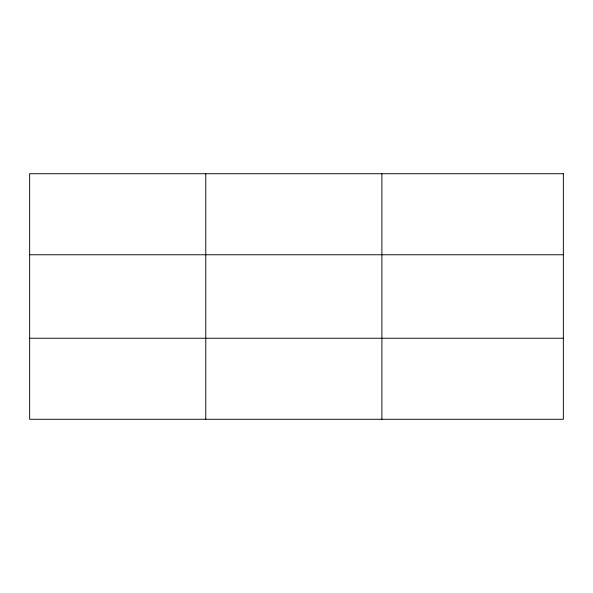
<?xml version="1.0" encoding="UTF-8"?>
<svg xmlns="http://www.w3.org/2000/svg" width="593" height="593" viewBox="0 0 593 593"><rect width="100%" height="100%" fill="white"/><g stroke="black" fill="none" stroke-linecap="round" stroke-linejoin="round"><path stroke-width="0.89" d="M205.771 419.273L205.771 173.727M381.892 419.273L381.892 173.727M29.65 254.76L563.35 254.76M29.65 338.24L563.35 338.24M563.35 173.727L563.35 419.273L29.65 419.273L29.65 173.727L563.35 173.727"/></g></svg>
